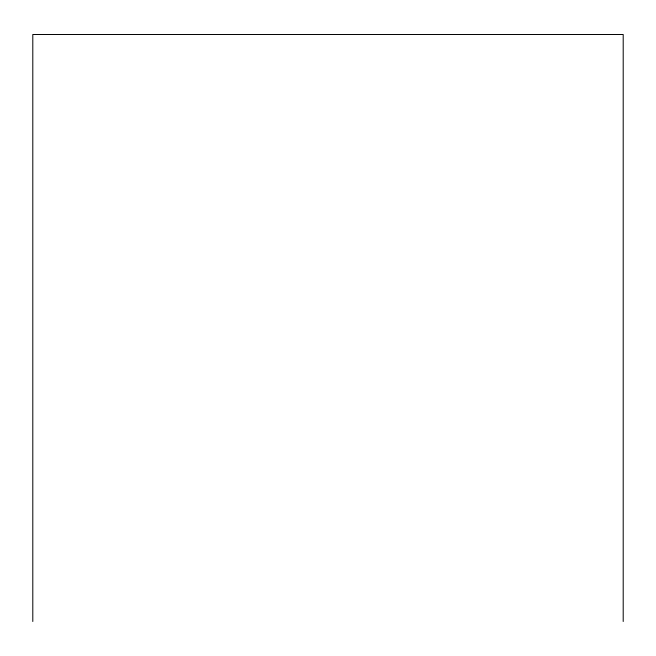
<?xml version="1.0" encoding="UTF-8"?>
<svg xmlns="http://www.w3.org/2000/svg" width="656" height="656" viewBox="0 0 656 656"><rect width="100%" height="100%" fill="white"/><g stroke="black" fill="none" stroke-linecap="round" stroke-linejoin="round"><path stroke-width="0.98" d="M623.2 621.503L623.2 34.497L32.8 34.497L32.8 621.503"/></g></svg>
